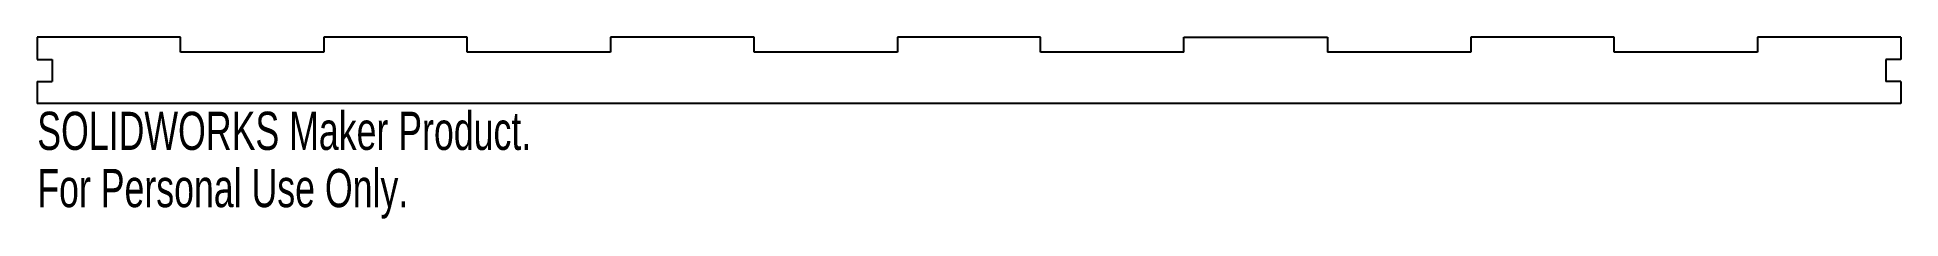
# Model space of a CAD drawing. Header units: millimetres. Extents: x -118 to 118, y 9 to 32.
import ezdxf

# ---------------------------------------------------------------- set-up
doc = ezdxf.new("R2010")
doc.units = ezdxf.units.MM
doc.styles.add('SLDTEXTSTYLE0', font='TXT', dxfattribs={"width": 0.7})

msp = doc.modelspace()

# ---------------------------------------------------------------- linework, layer by layer
at = {"color": 7, "linetype": 'Continuous', "lineweight": 25}
for p, q in [((-118.1, 31.9), (-118.1, 29.1)), ((-99.93, 31.9), (-118.1, 31.9)), ((-99.93, 30), (-99.93, 31.9)), ((-81.76, 31.9), (-81.76, 30)), ((-63.59, 31.9), (-81.76, 31.9)), ((-63.59, 30), (-63.59, 31.9)), ((-45.42, 31.9), (-45.42, 30)), ((-27.25, 31.9), (-45.42, 31.9)), ((-27.25, 30), (-27.25, 31.9)), ((-9.08, 31.9), (-9.08, 30)), ((9.08, 31.9), (-9.08, 31.9)), ((9.08, 30), (9.08, 31.9)), ((27.25, 30), (27.25, 31.9)), ((27.25, 31.9), (45.42, 31.9)), ((45.42, 31.9), (45.42, 30)), ((63.59, 31.9), (63.59, 30)), ((81.76, 31.9), (63.59, 31.9)), ((81.76, 30), (81.76, 31.9)), ((99.93, 31.9), (99.93, 30)), ((118.1, 31.9), (99.93, 31.9)), ((118.1, 31.9), (118.1, 29.1)), ((-118.1, 29.1), (-116.2, 29.1)), ((-116.2, 29.1), (-116.2, 26.3)), ((-81.76, 30), (-99.93, 30)), ((-45.42, 30), (-63.59, 30)), ((-9.08, 30), (-27.25, 30)), ((27.25, 30), (9.08, 30)), ((63.59, 30), (45.42, 30)), ((99.93, 30), (81.76, 30)), ((118.1, 29.1), (116.2, 29.1)), ((116.2, 29.1), (116.2, 26.3)), ((-118.1, 26.3), (-118.1, 23.5)), ((-118.1, 26.3), (-116.2, 26.3)), ((118.1, 26.3), (116.2, 26.3)), ((118.1, 26.3), (118.1, 23.5)), ((118.1, 23.5), (-118.1, 23.5))]:
    msp.add_line(p, q, dxfattribs=at)

# ---------------------------------------------------------------- texts
at = {"color": 7, "linetype": 'Continuous', "char_height": 4.8336, "attachment_point": 1, "style": 'SLDTEXTSTYLE0'}
for s, insert in [('SOLIDWORKS Maker Product.', (-118.1, 22.48)), ('For Personal Use Only.', (-118.1, 15.23))]:
    msp.add_mtext(s, dxfattribs=dict(at, insert=insert))

doc.saveas('drawing.dxf')
